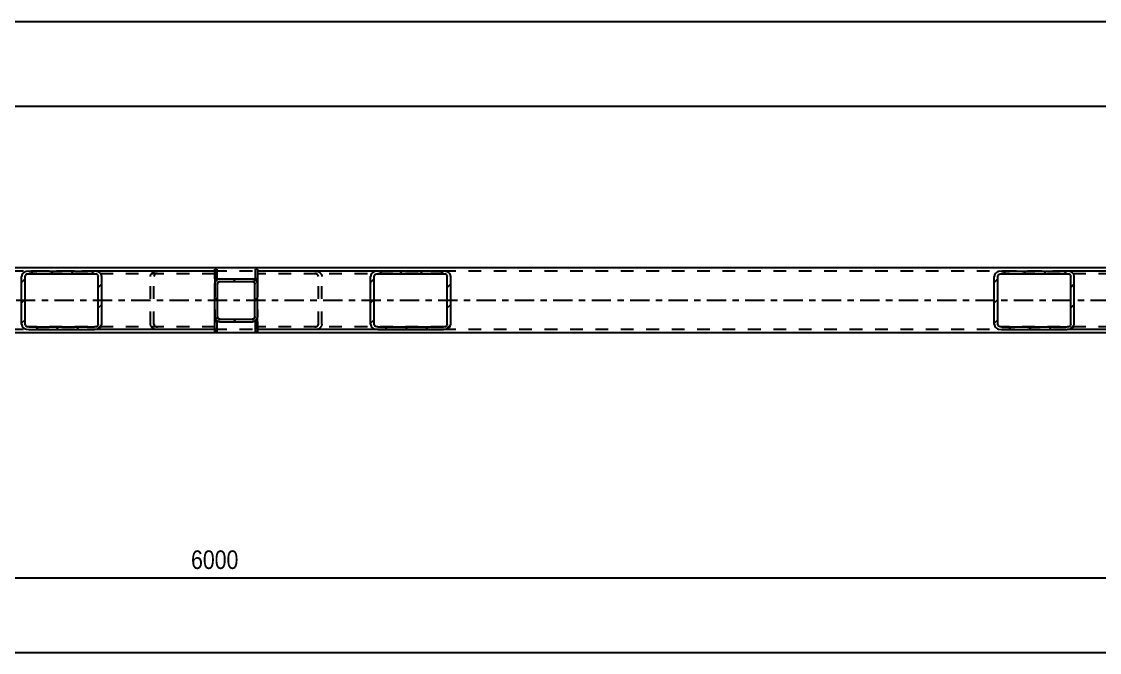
# Model space of a CAD drawing. Header units: millimetres. Extents: x -188 to 1001, y -654 to 187.
# Drawn here: x 61.3 to 227.5, y -315 to -217.7 of the extents above; entities that cross this region are included whole.
import ezdxf

# ---------------------------------------------------------------- set-up
doc = ezdxf.new("R2010")
doc.units = ezdxf.units.MM
doc.linetypes.add('DXK_LINE_DOT2', pattern=[3.9198, 1.9599, -1.9599])
doc.linetypes.add('DXK_LINE_DOT3', pattern=[5.9187, 2.979, -0.9799, 0.9799, -0.9799])
doc.styles.add('Arial Narrow', font='ARIALN.TTF', dxfattribs={"height": 0.2})

# ---------------------------------------------------------------- blocks, each defined once
blk = doc.blocks.new('Part-761542699-5428 - 5415')
at = {"color": 2, "linetype": 'Continuous'}
for p, q in [((241.87, -255.72), (-99.38, -255.72)), ((818.12, -265.72), (-99.38, -265.72))]:
    blk.add_line(p, q, dxfattribs=at)
at = {"color": 7, "linetype": 'DXK_LINE_DOT2'}
for p, q in [((818.12, -256.22), (-99.38, -256.22)), ((818.12, -265.22), (-99.38, -265.22))]:
    blk.add_line(p, q, dxfattribs=at)
at = {"color": 7, "linetype": 'DXK_LINE_DOT3'}
blk.add_line((-99.38, -260.72), (818.12, -260.72), dxfattribs=at)
blk = doc.blocks.new('Part-761542699-5576 - 5415')
at = {"linetype": 'Continuous'}
h = blk.add_hatch(dxfattribs=at)
h.set_pattern_fill('', scale=0.7, style=0, pattern_type=0)
h.set_pattern_definition([(45, (72.9647, -265.1589), (-1.57154, 1.57154), [])])
h.paths.add_polyline_path([(72.54, -265.22), (72.96, -265.16), (73.32, -264.99), (73.56, -264.73), (73.64, -264.42), (73.64, -257.02), (73.56, -256.71), (73.32, -256.45), (72.96, -256.28), (72.54, -256.22), (62.39, -256.22), (61.97, -256.28), (61.61, -256.45), (61.37, -256.71), (61.29, -257.02), (61.29, -264.42), (61.37, -264.73), (61.61, -264.99), (61.97, -265.16), (62.39, -265.22)])
h.paths.add_polyline_path([(62.18, -264.79), (62, -264.7), (61.88, -264.57), (61.84, -264.42), (61.84, -257.02), (61.88, -256.87), (62, -256.74), (62.18, -256.65), (62.39, -256.62), (72.54, -256.62), (72.75, -256.65), (72.93, -256.74), (73.05, -256.87), (73.09, -257.02), (73.09, -264.42), (73.05, -264.57), (72.93, -264.7), (72.75, -264.79), (72.54, -264.82), (62.39, -264.82)])
at = {"color": 2, "linetype": 'Continuous'}
for p, q in [((61.37, -256.71), (61.29, -257.02)), ((61.29, -264.42), (61.29, -257.02)), ((61.84, -257.02), (61.88, -256.87)), ((61.84, -264.42), (61.84, -257.02)), ((62.39, -256.22), (61.97, -256.28)), ((62.18, -256.65), (62.39, -256.62)), ((62.39, -256.22), (72.54, -256.22)), ((62.39, -256.62), (72.54, -256.62)), ((91.08, -256.22), (72.54, -256.22)), ((72.96, -256.28), (72.54, -256.22)), ((72.54, -256.62), (72.75, -256.65)), ((73.05, -256.87), (73.09, -257.02)), ((73.09, -264.42), (73.09, -257.02)), ((73.64, -257.02), (73.56, -256.71)), ((73.64, -264.42), (73.64, -257.02)), ((91.08, -256.22), (91.08, -257.02)), ((91.08, -257.02), (91.08, -258.22)), ((91.08, -264.42), (91.08, -263.22)), ((61.29, -264.42), (61.37, -264.73)), ((61.88, -264.57), (61.84, -264.42)), ((61.97, -265.16), (62.39, -265.22)), ((62.39, -264.82), (62.18, -264.79)), ((62.39, -264.82), (72.54, -264.82)), ((62.39, -265.22), (72.54, -265.22)), ((72.75, -264.79), (72.54, -264.82)), ((72.54, -265.22), (72.96, -265.16)), ((91.08, -265.22), (72.54, -265.22)), ((73.09, -264.42), (73.05, -264.57)), ((73.56, -264.73), (73.64, -264.42)), ((91.08, -265.22), (91.08, -264.42))]:
    blk.add_line(p, q, dxfattribs=at)
at = {"color": 7, "linetype": 'DXK_LINE_DOT2'}
for p, q in [((72.54, -256.22), (62.39, -256.22)), ((91.08, -256.62), (62.39, -256.62)), ((81.15, -257.02), (81.23, -256.71)), ((81.15, -264.42), (81.15, -257.02)), ((81.74, -256.87), (81.69, -257.02)), ((81.69, -264.42), (81.69, -257.02)), ((81.82, -256.28), (82.24, -256.22)), ((82.24, -256.62), (82.03, -256.65)), ((91.08, -258.22), (91.08, -263.22)), ((91.08, -264.82), (62.39, -264.82)), ((62.39, -265.22), (72.54, -265.22)), ((81.23, -264.73), (81.15, -264.42)), ((81.69, -264.42), (81.74, -264.57)), ((82.24, -265.22), (81.82, -265.16)), ((82.03, -264.79), (82.24, -264.82)), ((91.08, -265.22), (91.08, -264.57))]:
    blk.add_line(p, q, dxfattribs=at)
at = {"color": 2, "linetype": 'Continuous'}
for centre, radius, start, end in [((62.22, -257.25), 1, 104.5547, 147.5896), ((62.3, -257.14), 0.501, 104.5547, 147.5896), ((72.63, -257.14), 0.501, 32.4104, 75.4453), ((72.71, -257.25), 1, 32.4104, 75.4453), ((62.22, -264.19), 1, 212.4104, 255.4453), ((62.3, -264.3), 0.501, 212.4104, 255.4453), ((72.63, -264.3), 0.501, 284.5547, 327.5896), ((72.71, -264.19), 1, 284.5547, 327.5896)]:
    blk.add_arc(centre, radius, start, end, dxfattribs=at)
at = {"color": 7, "linetype": 'DXK_LINE_DOT2'}
for centre, radius, start, end in [((82.07, -257.25), 1, 104.5547, 147.5896), ((82.16, -257.14), 0.501, 104.5547, 147.5896), ((82.07, -264.19), 1, 212.4104, 255.4453), ((82.16, -264.3), 0.501, 212.4104, 255.4453)]:
    blk.add_arc(centre, radius, start, end, dxfattribs=at)
blk = doc.blocks.new('Part-761542699-5602 - 5415')
at = {"linetype": 'Continuous'}
h = blk.add_hatch(dxfattribs=at)
h.set_pattern_fill('', scale=0.7, style=0, pattern_type=0)
h.set_pattern_definition([(45, (97.1818, -263.9589), (-1.57154, 1.57154), [])])
h.paths.add_polyline_path([(96.88, -264.02), (97.18, -263.96), (97.44, -263.79), (97.61, -263.53), (97.68, -263.22), (97.68, -258.22), (97.61, -257.91), (97.44, -257.65), (97.18, -257.48), (96.88, -257.42), (91.88, -257.42), (91.57, -257.48), (91.31, -257.65), (91.14, -257.91), (91.08, -258.22), (91.08, -263.22), (91.14, -263.53), (91.31, -263.79), (91.57, -263.96), (91.88, -264.02)])
h.paths.add_polyline_path([(91.72, -263.59), (91.59, -263.5), (91.51, -263.37), (91.48, -263.22), (91.48, -258.22), (91.51, -258.07), (91.59, -257.94), (91.72, -257.85), (91.88, -257.82), (96.88, -257.82), (97.03, -257.85), (97.16, -257.94), (97.25, -258.07), (97.28, -258.22), (97.28, -263.22), (97.25, -263.37), (97.16, -263.5), (97.03, -263.59), (96.88, -263.62), (91.88, -263.62)])
at = {"color": 7, "linetype": 'DXK_LINE_DOT2'}
for p, q in [((91.57, -257.48), (91.88, -257.42)), ((91.88, -257.42), (96.88, -257.42)), ((96.88, -257.42), (97.18, -257.48)), ((91.08, -258.22), (91.14, -257.91)), ((91.08, -263.22), (91.08, -258.22)), ((91.51, -258.07), (91.48, -258.22)), ((91.48, -263.22), (91.48, -258.22)), ((91.88, -257.82), (91.72, -257.85)), ((91.88, -257.82), (96.88, -257.82)), ((97.03, -257.85), (96.88, -257.82)), ((97.28, -258.22), (97.25, -258.07)), ((97.28, -263.22), (97.28, -258.22)), ((97.61, -257.91), (97.68, -258.22)), ((97.68, -263.22), (97.68, -258.22)), ((91.14, -263.53), (91.08, -263.22)), ((91.48, -263.22), (91.51, -263.37)), ((91.88, -264.02), (91.57, -263.96)), ((91.72, -263.59), (91.88, -263.62)), ((91.88, -263.62), (96.88, -263.62)), ((91.88, -264.02), (96.88, -264.02)), ((96.88, -263.62), (97.03, -263.59)), ((97.18, -263.96), (96.88, -264.02)), ((97.25, -263.37), (97.28, -263.22)), ((97.68, -263.22), (97.61, -263.53))]:
    blk.add_line(p, q, dxfattribs=at)
at = {"color": 2, "linetype": 'Continuous'}
for p, q in [((91.88, -257.42), (91.57, -257.48)), ((91.88, -257.42), (96.88, -257.42)), ((97.18, -257.48), (96.88, -257.42)), ((91.14, -257.91), (91.08, -258.22)), ((91.08, -263.22), (91.08, -258.22)), ((91.48, -258.22), (91.51, -258.07)), ((91.48, -263.22), (91.48, -258.22)), ((91.72, -257.85), (91.88, -257.82)), ((91.88, -257.82), (96.88, -257.82)), ((96.88, -257.82), (97.03, -257.85)), ((97.25, -258.07), (97.28, -258.22)), ((97.28, -263.22), (97.28, -258.22)), ((97.68, -258.22), (97.61, -257.91)), ((97.68, -263.22), (97.68, -258.22)), ((91.08, -263.22), (91.14, -263.53)), ((91.51, -263.37), (91.48, -263.22)), ((91.57, -263.96), (91.88, -264.02)), ((91.88, -263.62), (91.72, -263.59)), ((91.88, -263.62), (96.88, -263.62)), ((91.88, -264.02), (96.88, -264.02)), ((97.03, -263.59), (96.88, -263.62)), ((96.88, -264.02), (97.18, -263.96)), ((97.28, -263.22), (97.25, -263.37)), ((97.61, -263.53), (97.68, -263.22))]:
    blk.add_line(p, q, dxfattribs=at)
at = {"color": 7, "linetype": 'DXK_LINE_DOT2'}
for centre, radius, start, end in [((91.88, -258.22), 0.8, 112.5, 157.5), ((96.88, -258.22), 0.8, 22.5, 67.5), ((91.88, -258.22), 0.4, 112.5, 157.5), ((96.88, -258.22), 0.4, 22.5, 67.5), ((91.88, -263.22), 0.8, 202.5, 247.5), ((91.88, -263.22), 0.4, 202.5, 247.5), ((96.88, -263.22), 0.4, 292.5, 337.5), ((96.88, -263.22), 0.8, 292.5, 337.5)]:
    blk.add_arc(centre, radius, start, end, dxfattribs=at)
at = {"color": 2, "linetype": 'Continuous'}
for centre, radius, start, end in [((91.88, -258.22), 0.8, 112.5, 157.5), ((96.88, -258.22), 0.8, 22.5, 67.5), ((91.88, -258.22), 0.4, 112.5, 157.5), ((96.88, -258.22), 0.4, 22.5, 67.5), ((91.88, -263.22), 0.8, 202.5, 247.5), ((91.88, -263.22), 0.4, 202.5, 247.5), ((96.88, -263.22), 0.4, 292.5, 337.5), ((96.88, -263.22), 0.8, 292.5, 337.5)]:
    blk.add_arc(centre, radius, start, end, dxfattribs=at)
blk = doc.blocks.new('Part-761542699-5611 - 5415')
at = {"linetype": 'Continuous'}
h = blk.add_hatch(dxfattribs=at)
h.set_pattern_fill('', scale=0.7, style=0, pattern_type=0)
h.set_pattern_definition([(45, (126.7854, -265.1589), (-1.57154, 1.57154), [])])
h.paths.add_polyline_path([(126.37, -265.22), (126.79, -265.16), (127.14, -264.99), (127.38, -264.73), (127.46, -264.42), (127.46, -257.02), (127.38, -256.71), (127.14, -256.45), (126.79, -256.28), (126.37, -256.22), (116.21, -256.22), (115.79, -256.28), (115.43, -256.45), (115.19, -256.71), (115.11, -257.02), (115.11, -264.42), (115.19, -264.73), (115.43, -264.99), (115.79, -265.16), (116.21, -265.22)])
h.paths.add_polyline_path([(116, -264.79), (115.82, -264.7), (115.7, -264.57), (115.66, -264.42), (115.66, -257.02), (115.7, -256.87), (115.82, -256.74), (116, -256.65), (116.21, -256.62), (126.37, -256.62), (126.58, -256.65), (126.75, -256.74), (126.87, -256.87), (126.91, -257.02), (126.91, -264.42), (126.87, -264.57), (126.75, -264.7), (126.58, -264.79), (126.37, -264.82), (116.21, -264.82)])
at = {"color": 2, "linetype": 'Continuous'}
for p, q in [((116.21, -256.22), (97.68, -256.22)), ((97.68, -257.42), (97.68, -258.22)), ((115.19, -256.71), (115.11, -257.02)), ((115.11, -264.42), (115.11, -257.02)), ((115.66, -257.02), (115.7, -256.87)), ((115.66, -264.42), (115.66, -257.02)), ((116.21, -256.22), (115.79, -256.28)), ((116, -256.65), (116.21, -256.62)), ((116.21, -256.22), (126.37, -256.22)), ((116.21, -256.62), (126.37, -256.62)), ((126.79, -256.28), (126.37, -256.22)), ((126.37, -256.62), (126.58, -256.65)), ((126.87, -256.87), (126.91, -257.02)), ((126.91, -264.42), (126.91, -257.02)), ((127.46, -257.02), (127.38, -256.71)), ((127.46, -264.42), (127.46, -257.02)), ((97.68, -264.02), (97.68, -263.22)), ((116.21, -265.22), (97.68, -265.22)), ((115.11, -264.42), (115.19, -264.73)), ((115.7, -264.57), (115.66, -264.42)), ((115.79, -265.16), (116.21, -265.22)), ((116.21, -264.82), (116, -264.79)), ((116.21, -264.82), (126.37, -264.82)), ((116.21, -265.22), (126.37, -265.22)), ((126.58, -264.79), (126.37, -264.82)), ((126.37, -265.22), (126.79, -265.16)), ((126.91, -264.42), (126.87, -264.57)), ((127.38, -264.73), (127.46, -264.42))]:
    blk.add_line(p, q, dxfattribs=at)
at = {"color": 7, "linetype": 'DXK_LINE_DOT2'}
for p, q in [((97.68, -256.22), (97.68, -257.42)), ((126.37, -256.62), (97.68, -256.62)), ((106.51, -256.22), (106.93, -256.28)), ((106.72, -256.65), (106.51, -256.62)), ((107.06, -257.02), (107.02, -256.87)), ((107.06, -264.42), (107.06, -257.02)), ((107.52, -256.71), (107.61, -257.02)), ((107.61, -264.42), (107.61, -257.02)), ((126.37, -256.22), (116.21, -256.22)), ((97.68, -258.22), (97.68, -263.22)), ((97.68, -264.42), (97.68, -264.02)), ((97.68, -265.22), (97.68, -264.42)), ((126.37, -264.82), (97.68, -264.82)), ((106.51, -264.82), (106.72, -264.79)), ((106.93, -265.16), (106.51, -265.22)), ((107.02, -264.57), (107.06, -264.42)), ((107.61, -264.42), (107.52, -264.73)), ((126.37, -265.22), (116.21, -265.22))]:
    blk.add_line(p, q, dxfattribs=at)
for centre, radius, start, end in [((106.59, -257.14), 0.501, 32.4104, 75.4453), ((106.68, -257.25), 1, 32.4104, 75.4453), ((106.59, -264.3), 0.501, 284.5547, 327.5896), ((106.68, -264.19), 1, 284.5547, 327.5896)]:
    blk.add_arc(centre, radius, start, end, dxfattribs=at)
at = {"color": 2, "linetype": 'Continuous'}
for centre, radius, start, end in [((116.04, -257.25), 1, 104.5547, 147.5896), ((116.12, -257.14), 0.501, 104.5547, 147.5896), ((126.45, -257.14), 0.501, 32.4104, 75.4453), ((126.53, -257.25), 1, 32.4104, 75.4453), ((116.04, -264.19), 1, 212.4104, 255.4453), ((116.12, -264.3), 0.501, 212.4104, 255.4453), ((126.45, -264.3), 0.501, 284.5547, 327.5896), ((126.53, -264.19), 1, 284.5547, 327.5896)]:
    blk.add_arc(centre, radius, start, end, dxfattribs=at)
blk = doc.blocks.new('Part-761542699-5641 - 5415')
at = {"color": 2, "linetype": 'Continuous'}
for p, q in [((91.08, -265.52), (91.08, -264.02)), ((91.38, -264.02), (91.08, -264.02)), ((91.38, -264.02), (91.38, -265.52)), ((91.38, -265.52), (91.08, -265.52))]:
    blk.add_line(p, q, dxfattribs=at)
blk = doc.blocks.new('Part-761542699-5575 - 5415')
at = {"linetype": 'Continuous'}
h = blk.add_hatch(dxfattribs=at)
h.set_pattern_fill('', scale=0.7, style=0, pattern_type=0)
h.set_pattern_definition([(45, (222.9647, -265.1589), (-1.57154, 1.57154), [])])
h.paths.add_polyline_path([(222.54, -265.22), (222.96, -265.16), (223.32, -264.99), (223.56, -264.73), (223.64, -264.42), (223.64, -257.02), (223.56, -256.71), (223.32, -256.45), (222.96, -256.28), (222.54, -256.22), (212.39, -256.22), (211.97, -256.28), (211.61, -256.45), (211.37, -256.71), (211.29, -257.02), (211.29, -264.42), (211.37, -264.73), (211.61, -264.99), (211.97, -265.16), (212.39, -265.22)])
h.paths.add_polyline_path([(212.18, -264.79), (212, -264.7), (211.88, -264.57), (211.84, -264.42), (211.84, -257.02), (211.88, -256.87), (212, -256.74), (212.18, -256.65), (212.39, -256.62), (222.54, -256.62), (222.75, -256.65), (222.93, -256.74), (223.05, -256.87), (223.09, -257.02), (223.09, -264.42), (223.05, -264.57), (222.93, -264.7), (222.75, -264.79), (222.54, -264.82), (212.39, -264.82)])
at = {"color": 2, "linetype": 'Continuous'}
for p, q in [((211.37, -256.71), (211.29, -257.02)), ((211.29, -264.42), (211.29, -257.02)), ((211.84, -257.02), (211.88, -256.87)), ((211.84, -264.42), (211.84, -257.02)), ((212.39, -256.22), (211.97, -256.28)), ((212.18, -256.65), (212.39, -256.62)), ((212.39, -256.22), (222.54, -256.22)), ((212.39, -256.62), (222.54, -256.62)), ((241.08, -256.22), (222.54, -256.22)), ((222.96, -256.28), (222.54, -256.22)), ((222.54, -256.62), (222.75, -256.65)), ((223.05, -256.87), (223.09, -257.02)), ((223.09, -264.42), (223.09, -257.02)), ((223.64, -257.02), (223.56, -256.71)), ((223.64, -264.42), (223.64, -257.02)), ((241.08, -256.22), (241.08, -257.02)), ((241.08, -257.02), (241.08, -258.22)), ((241.08, -264.42), (241.08, -263.22)), ((211.29, -264.42), (211.37, -264.73)), ((211.88, -264.57), (211.84, -264.42)), ((211.97, -265.16), (212.39, -265.22)), ((212.39, -264.82), (212.18, -264.79)), ((212.39, -264.82), (222.54, -264.82)), ((212.39, -265.22), (222.54, -265.22)), ((222.75, -264.79), (222.54, -264.82)), ((222.54, -265.22), (222.96, -265.16)), ((241.08, -265.22), (222.54, -265.22)), ((223.09, -264.42), (223.05, -264.57)), ((223.56, -264.73), (223.64, -264.42)), ((241.08, -265.22), (241.08, -264.42))]:
    blk.add_line(p, q, dxfattribs=at)
at = {"color": 7, "linetype": 'DXK_LINE_DOT2'}
for p, q in [((222.54, -256.22), (212.39, -256.22)), ((241.08, -256.62), (212.39, -256.62)), ((231.15, -257.02), (231.23, -256.71)), ((231.15, -264.42), (231.15, -257.02)), ((231.74, -256.87), (231.69, -257.02)), ((231.69, -264.42), (231.69, -257.02)), ((231.82, -256.28), (232.24, -256.22)), ((232.24, -256.62), (232.03, -256.65)), ((241.08, -258.22), (241.08, -263.22)), ((241.08, -264.82), (212.39, -264.82)), ((212.39, -265.22), (222.54, -265.22)), ((231.23, -264.73), (231.15, -264.42)), ((231.69, -264.42), (231.74, -264.57)), ((232.24, -265.22), (231.82, -265.16)), ((232.03, -264.79), (232.24, -264.82)), ((241.08, -265.22), (241.08, -264.57))]:
    blk.add_line(p, q, dxfattribs=at)
at = {"color": 2, "linetype": 'Continuous'}
for centre, radius, start, end in [((212.22, -257.25), 1, 104.5547, 147.5896), ((212.3, -257.14), 0.501, 104.5547, 147.5896), ((222.63, -257.14), 0.501, 32.4104, 75.4453), ((222.71, -257.25), 1, 32.4104, 75.4453), ((212.22, -264.19), 1, 212.4104, 255.4453), ((212.3, -264.3), 0.501, 212.4104, 255.4453), ((222.63, -264.3), 0.501, 284.5547, 327.5896), ((222.71, -264.19), 1, 284.5547, 327.5896)]:
    blk.add_arc(centre, radius, start, end, dxfattribs=at)
at = {"color": 7, "linetype": 'DXK_LINE_DOT2'}
for centre, radius, start, end in [((232.07, -257.25), 1, 104.5547, 147.5896), ((232.16, -257.14), 0.501, 104.5547, 147.5896), ((232.07, -264.19), 1, 212.4104, 255.4453), ((232.16, -264.3), 0.501, 212.4104, 255.4453)]:
    blk.add_arc(centre, radius, start, end, dxfattribs=at)
blk = doc.blocks.new('Part-761542699-5639 - 5415')
at = {"color": 2, "linetype": 'Continuous'}
for p, q in [((97.68, -255.92), (97.38, -255.92)), ((97.38, -257.42), (97.38, -255.92)), ((97.68, -255.92), (97.68, -257.42)), ((97.68, -257.42), (97.38, -257.42))]:
    blk.add_line(p, q, dxfattribs=at)
blk = doc.blocks.new('Part-761542699-5640 - 5415')
at = {"color": 2, "linetype": 'Continuous'}
for p, q in [((97.38, -265.52), (97.38, -264.02)), ((97.68, -264.02), (97.38, -264.02)), ((97.68, -264.02), (97.68, -265.52)), ((97.68, -265.52), (97.38, -265.52))]:
    blk.add_line(p, q, dxfattribs=at)
blk = doc.blocks.new('Part-761542699-5644 - 5415')
at = {"color": 2, "linetype": 'Continuous'}
for p, q in [((91.38, -255.92), (91.08, -255.92)), ((91.08, -257.42), (91.08, -255.92)), ((91.38, -255.92), (91.38, -257.42)), ((91.38, -257.42), (91.08, -257.42))]:
    blk.add_line(p, q, dxfattribs=at)
blk = doc.blocks.new('StraightDimension-761542699-31004 - 5415')
at = {"color": 7, "linetype": 'Continuous'}
blk.add_line((-100.63, -217.72), (819.37, -217.72), dxfattribs=at)
blk = doc.blocks.new('StraightDimension-761542699-30871 - 5415')
at = {"color": 7, "linetype": 'Continuous'}
blk.add_line((-39.92, -230.76), (818.12, -230.76), dxfattribs=at)
blk = doc.blocks.new('StraightDimension-761542699-30912 - 5415')
at = {"color": 7, "linetype": 'Continuous'}
blk.add_line((-58.93, -303.51), (241.07, -303.51), dxfattribs=at)
at = {"color": 0}
blk.add_wipeout([(95.33, -302.76), (95.33, -298.56), (86.82, -298.56), (86.82, -302.76)], dxfattribs=at)
at = {"color": 3, "style": 'Arial Narrow'}
blk.add_text('6000', height=2.863, dxfattribs=at).set_placement((87.42, -302.16))
blk = doc.blocks.new('StraightDimension-761542699-30950 - 5415')
at = {"color": 7, "linetype": 'Continuous'}
blk.add_line((-99.38, -315.04), (818.12, -315.04), dxfattribs=at)

msp = doc.modelspace()

# ---------------------------------------------------------------- block references
for name in ['StraightDimension-761542699-31004 - 5415', 'Part-761542699-5428 - 5415', 'Part-761542699-5644 - 5415', 'Part-761542699-5639 - 5415', 'Part-761542699-5576 - 5415', 'Part-761542699-5602 - 5415', 'Part-761542699-5611 - 5415', 'Part-761542699-5575 - 5415', 'Part-761542699-5641 - 5415', 'Part-761542699-5640 - 5415', 'StraightDimension-761542699-30912 - 5415']:
    msp.add_blockref(name, (0, 0))

# ---------------------------------------------------------------- next in the draw order: block references
for name in ['StraightDimension-761542699-30871 - 5415', 'StraightDimension-761542699-30950 - 5415']:
    msp.add_blockref(name, (0, 0))

doc.saveas('drawing.dxf')
